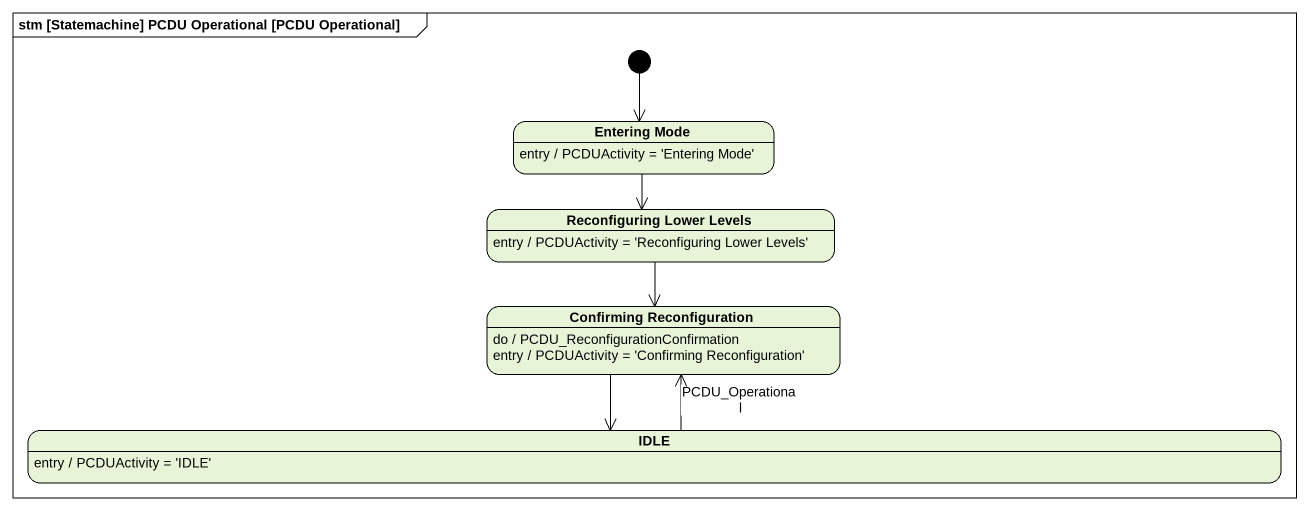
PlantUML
@startuml
mainframe stm [Statemachine] PCDU Operational [PCDU Operational]
hide empty description
state "Entering Mode" as Entering_Mode
Entering_Mode : entry / PCDUActivity = 'Entering Mode'
state "Reconfiguring Lower Levels" as Reconfiguring_Lower_Levels
Reconfiguring_Lower_Levels : entry / PCDUActivity = 'Reconfiguring Lower Levels'
state "Confirming Reconfiguration" as Confirming_Reconfiguration
Confirming_Reconfiguration : do / PCDU_ReconfigurationConfirmation
Confirming_Reconfiguration : entry / PCDUActivity = 'Confirming Reconfiguration'
state IDLE
IDLE : entry / PCDUActivity = 'IDLE'
[*] --> Entering_Mode
Entering_Mode --> Reconfiguring_Lower_Levels
Reconfiguring_Lower_Levels --> Confirming_Reconfiguration
Confirming_Reconfiguration --> IDLE
IDLE -up-> Confirming_Reconfiguration : PCDU_Operational
@enduml
